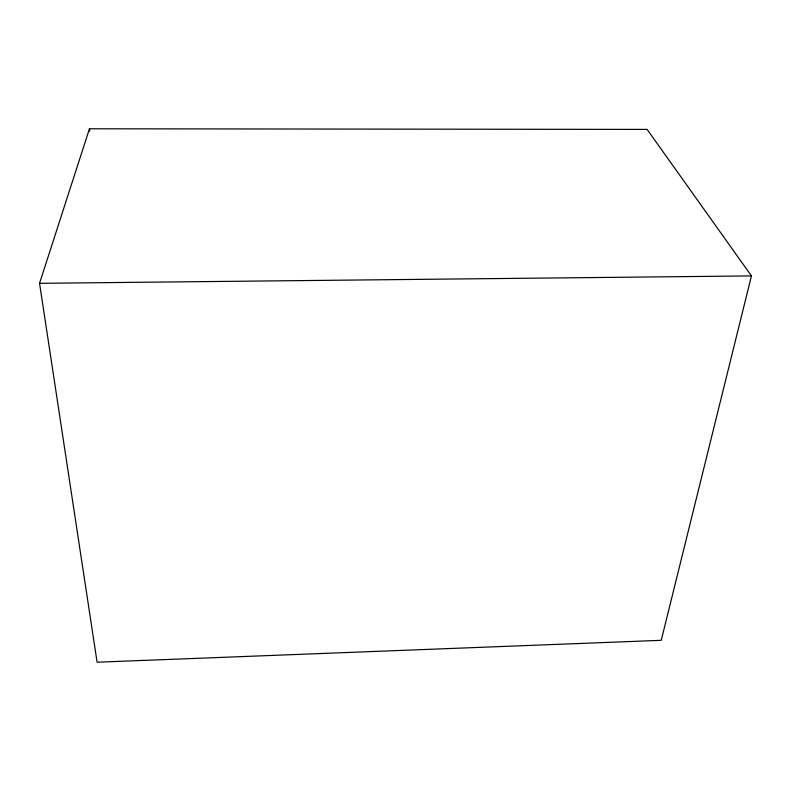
<?xml version="1.0" encoding="UTF-8"?>
<svg xmlns="http://www.w3.org/2000/svg" width="791" height="791" viewBox="0 0 791 791"><rect width="100%" height="100%" fill="white"/><g stroke="black" fill="none" stroke-linecap="round" stroke-linejoin="round"><path stroke-width="1.19" d="M751.45 275.911L661.246 640.315L97.095 662.215L39.55 283.326L89.452 128.785L647.117 129.408L751.45 275.911L39.55 283.326M89.452 128.785L89.729 131.237"/></g></svg>
